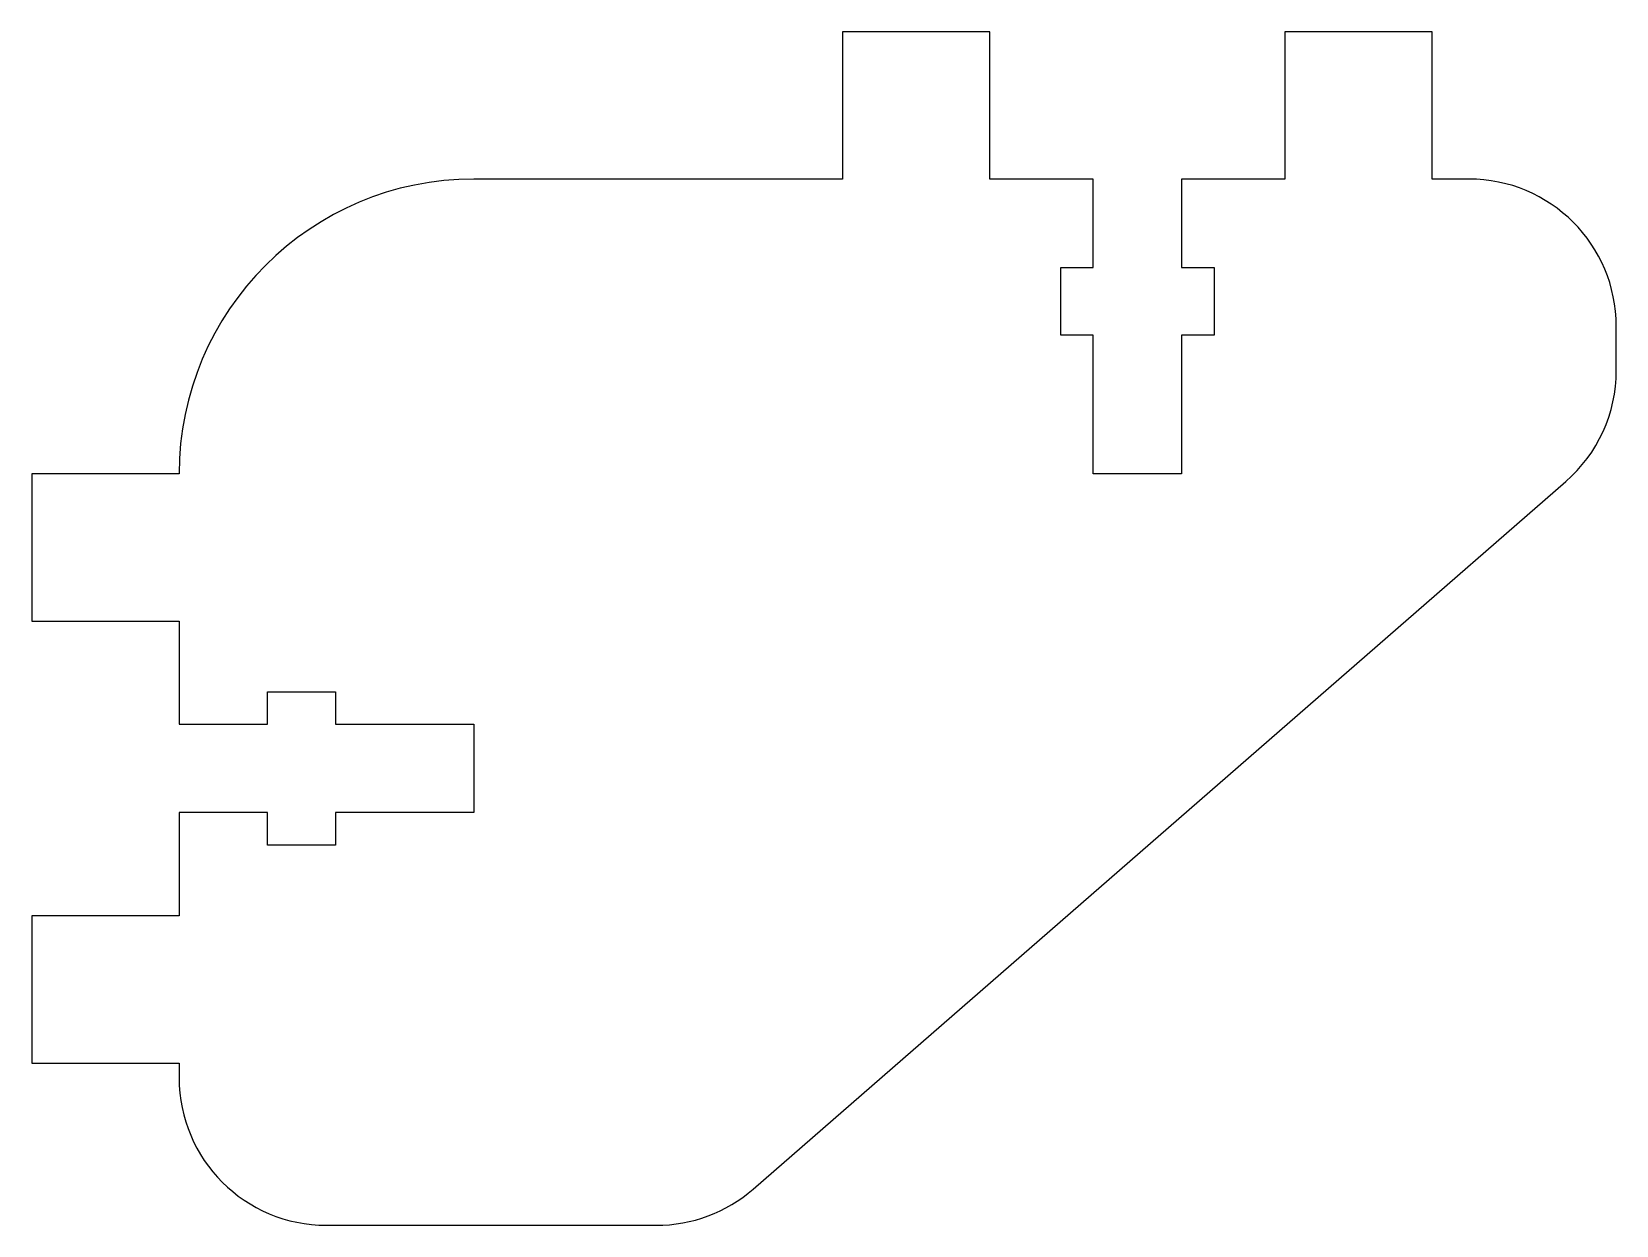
# Model space of a CAD drawing. Header units: millimetres. Extents: x -97.5 to -43.8, y 79.5 to 120.
import ezdxf

# ---------------------------------------------------------------- set-up
doc = ezdxf.new("R2010")
doc.units = ezdxf.units.MM

msp = doc.modelspace()

# ---------------------------------------------------------------- linework, layer by layer
at = {"color": 7, "linetype": 'Continuous', "lineweight": 25}
for p, q in [((-65, 120), (-70, 120)), ((-70, 120), (-70, 115)), ((-65, 115), (-65, 120)), ((-50, 120), (-55, 120)), ((-55, 120), (-55, 115)), ((-50, 115), (-50, 120)), ((-70, 115), (-82.5, 115)), ((-61.5, 115), (-65, 115)), ((-61.5, 112), (-61.5, 115)), ((-55, 115), (-58.5, 115)), ((-58.5, 115), (-58.5, 112)), ((-48.756, 115), (-50, 115)), ((-62.6, 109.7), (-62.6, 112)), ((-62.6, 112), (-61.5, 112)), ((-58.5, 112), (-57.4, 112)), ((-57.4, 112), (-57.4, 109.7)), ((-61.5, 109.7), (-62.6, 109.7)), ((-61.5, 105), (-61.5, 109.7)), ((-57.4, 109.7), (-58.5, 109.7)), ((-58.5, 109.7), (-58.5, 105)), ((-43.756, 108.503), (-43.756, 110)), ((-92.5, 105), (-97.5, 105)), ((-97.5, 105), (-97.5, 100)), ((-58.5, 105), (-61.5, 105)), ((-73.031, 80.727), (-45.472, 104.732)), ((-97.5, 100), (-92.5, 100)), ((-92.5, 100), (-92.5, 96.5)), ((-89.5, 96.5), (-89.5, 97.6)), ((-89.5, 97.6), (-87.2, 97.6)), ((-87.2, 97.6), (-87.2, 96.5)), ((-92.5, 96.5), (-89.5, 96.5)), ((-87.2, 96.5), (-82.5, 96.5)), ((-82.5, 96.5), (-82.5, 93.5)), ((-89.5, 93.5), (-92.5, 93.5)), ((-92.5, 93.5), (-92.5, 90)), ((-89.5, 92.4), (-89.5, 93.5)), ((-82.5, 93.5), (-87.2, 93.5)), ((-87.2, 93.5), (-87.2, 92.4)), ((-87.2, 92.4), (-89.5, 92.4)), ((-92.5, 90), (-97.5, 90)), ((-97.5, 90), (-97.5, 85)), ((-97.5, 85), (-92.5, 85)), ((-92.5, 85), (-92.5, 84.498)), ((-87.5, 79.498), (-76.315, 79.498))]:
    msp.add_line(p, q, dxfattribs=at)
for centre, radius, start, end in [((-82.5, 105), 10, 90, 180), ((-48.756, 110), 5, 0, 90), ((-48.756, 108.503), 5, 311.057, 0), ((-87.5, 84.498), 5, 180, 270), ((-76.315, 84.498), 5, 270, 311.057)]:
    msp.add_arc(centre, radius, start, end, dxfattribs=at)

doc.saveas('drawing.dxf')
